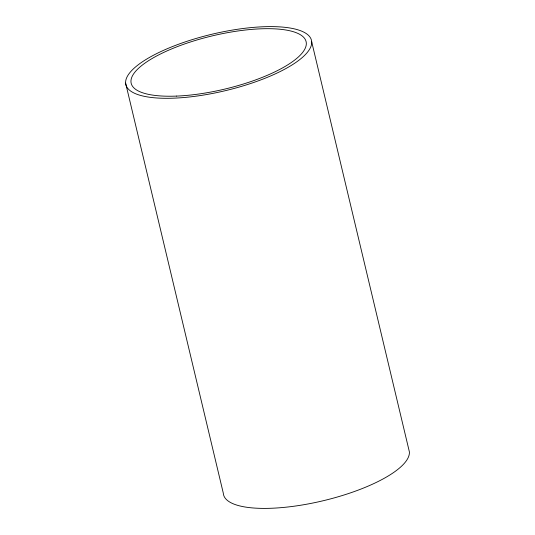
<?xml version="1.0" encoding="UTF-8"?>
<svg xmlns="http://www.w3.org/2000/svg" width="535" height="535" viewBox="0 0 535 535"><rect width="100%" height="100%" fill="white"/><g stroke="black" fill="none" stroke-linecap="round" stroke-linejoin="round"><path stroke-width="0.8" d="M311.691 41.797A95.417 29.01 -13.4 0 1 173.882 98.159A95.417 29.01 -13.4 0 1 170.384 47.408A95.417 29.01 -13.4 0 1 311.691 41.797L409.389 451.888A95.417 29.01 -13.4 0 1 318.365 501.85A95.417 29.01 -13.4 0 1 223.309 493.203L125.611 83.112M176.476 96.093A89.887 27.325 -13.4 0 0 306.301 42.994A89.887 27.325 -13.4 0 0 173.179 48.277A89.887 27.325 -13.4 0 0 176.476 96.093"/></g></svg>
